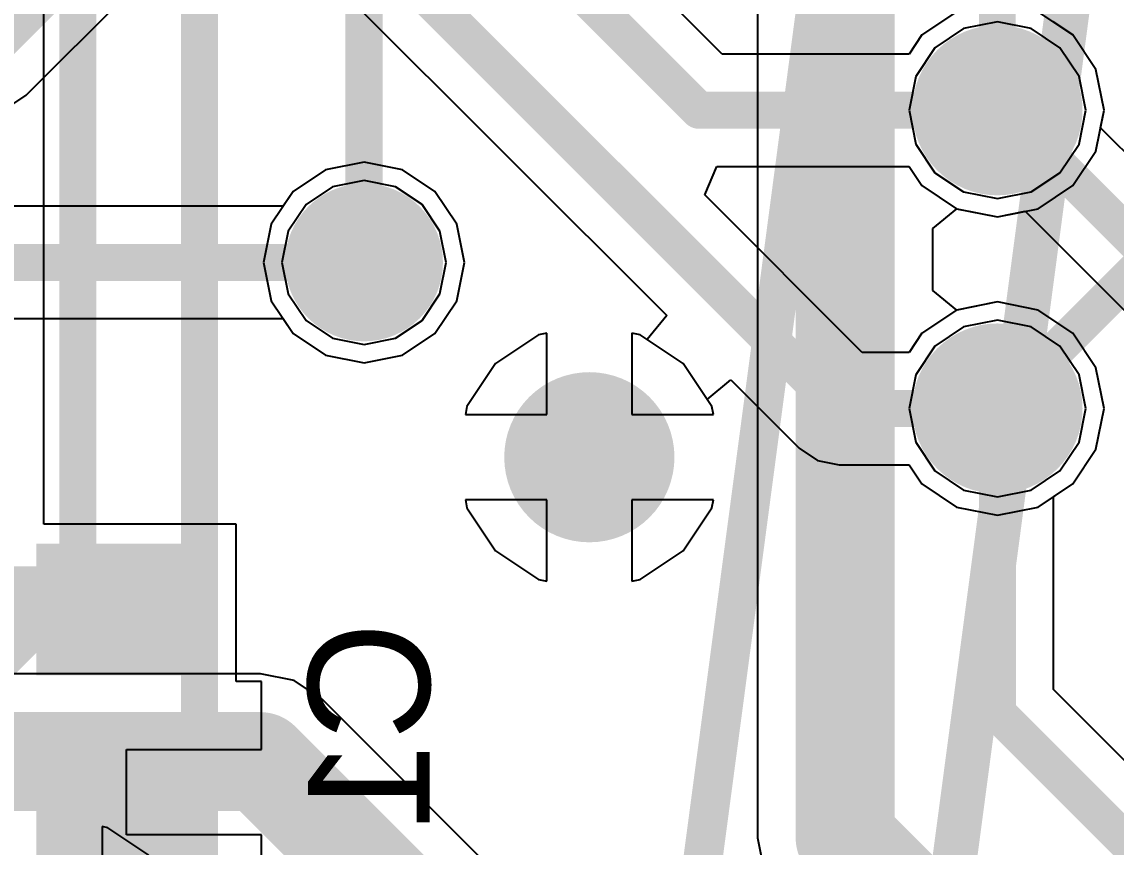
# Model space of a CAD drawing. Header units: millimetres. Extents: x 6 to 417, y 41 to 311.
# Drawn here: x 107.871 to 112.362, y 100.099 to 103.488 of the extents above; entities that cross this region are included whole.
import ezdxf

# ---------------------------------------------------------------- set-up
doc = ezdxf.new("R2010")
doc.units = ezdxf.units.MM
for name, color, linetype in [('BottomLayer', 5, 'Continuous'), ('BottomOverlay', 54, 'Continuous'), ('BottomPaste', 16, 'Continuous'), ('BottomSolder', 6, 'Continuous'), ('DrillDrawing', 1, 'Continuous'), ('KeepOutLayer', 6, 'Continuous'), ('Mechanical4', 56, 'Continuous'), ('MidLayer1', 16, 'Continuous'), ('MidLayer2', 76, 'Continuous'), ('MultiLayer', 9, 'Continuous'), ('TopLayer', 1, 'Continuous')]:
    doc.layers.add(name, color=color, linetype=linetype)

msp = doc.modelspace()

# ---------------------------------------------------------------- linework, layer by layer
at = {"layer": 'BottomLayer'}
for p, q in [((110.7455, 103.3556), (108.4881, 105.6131)), ((107.9514, 104.8475), (110.5174, 102.2814)), ((107.9601, 101.425), (107.9601, 104.166)), ((111.7075, 103.5295), (111.5654, 103.4346)), ((112.1846, 103.4346), (112.0425, 103.5295)), ((111.5654, 103.4346), (111.5127, 103.3556)), ((112.2795, 103.2925), (112.1846, 103.4346)), ((111.5127, 103.3556), (110.7455, 103.3556)), ((112.3128, 103.125), (112.2795, 103.2925)), ((112.2984, 103.0527), (112.3128, 103.125)), ((113.0319, 102.3193), (112.2984, 103.0527)), ((109.275, 102.9119), (109.1174, 102.8806)), ((109.4326, 102.8806), (109.275, 102.9119)), ((109.1174, 102.8806), (108.9837, 102.7913)), ((109.5663, 102.7913), (109.4326, 102.8806)), ((110.6741, 102.777), (110.7227, 102.8944)), ((110.7227, 102.8944), (111.5127, 102.8944)), ((111.5127, 102.8944), (111.5654, 102.8154)), ((111.5654, 102.8154), (111.7075, 102.7205)), ((108.9837, 102.7913), (108.8944, 102.6576)), ((109.6556, 102.6576), (109.5663, 102.7913)), ((111.3205, 102.1306), (110.6741, 102.777)), ((111.7075, 102.7205), (111.875, 102.6872)), ((111.875, 102.6872), (111.989, 102.7099)), ((111.989, 102.7099), (112.7057, 101.9931)), ((108.8944, 102.6576), (108.8631, 102.5)), ((109.6869, 102.5), (109.6556, 102.6576)), ((108.8631, 102.5), (108.8944, 102.3424)), ((109.6556, 102.3424), (109.6869, 102.5)), ((108.8944, 102.3424), (108.9837, 102.2087)), ((109.5663, 102.2087), (109.6556, 102.3424)), ((111.875, 102.3378), (111.7075, 102.3045)), ((112.0425, 102.3045), (111.875, 102.3378)), ((110.5174, 102.2814), (110.4368, 102.1833)), ((111.7075, 102.3045), (111.5654, 102.2096)), ((112.1846, 102.2096), (112.0425, 102.3045)), ((108.9837, 102.2087), (109.1174, 102.1194)), ((109.4326, 102.1194), (109.5663, 102.2087)), ((109.9919, 102.2025), (109.8154, 102.0846)), ((110.025, 102.209), (109.9919, 102.2025)), ((110.025, 101.875), (110.025, 102.209)), ((110.4081, 102.2025), (110.375, 102.209)), ((110.375, 102.209), (110.375, 101.875)), ((110.4368, 102.1833), (110.4081, 102.2025)), ((111.5654, 102.2096), (111.5127, 102.1306)), ((112.2795, 102.0675), (112.1846, 102.2096)), ((109.1174, 102.1194), (109.275, 102.0881)), ((109.275, 102.0881), (109.4326, 102.1194)), ((111.5127, 102.1306), (111.3205, 102.1306)), ((109.8154, 102.0846), (109.6975, 101.9081)), ((112.3128, 101.9), (112.2795, 102.0675)), ((110.6833, 101.9368), (110.7814, 102.0174)), ((110.7814, 102.0174), (111.0619, 101.7369)), ((110.7025, 101.9081), (110.6833, 101.9368)), ((109.6975, 101.9081), (109.691, 101.875)), ((109.691, 101.875), (110.025, 101.875)), ((110.375, 101.875), (110.709, 101.875)), ((110.709, 101.875), (110.7025, 101.9081)), ((112.2795, 101.7325), (112.3128, 101.9)), ((111.0619, 101.7369), (111.1367, 101.6869)), ((112.1846, 101.5904), (112.2795, 101.7325)), ((111.1367, 101.6869), (111.225, 101.6694)), ((111.225, 101.6694), (111.5127, 101.6694)), ((111.5127, 101.6694), (111.5654, 101.5904)), ((111.5654, 101.5904), (111.7075, 101.4955)), ((112.0425, 101.4955), (112.1846, 101.5904)), ((110.025, 101.525), (109.691, 101.525)), ((109.691, 101.525), (109.6975, 101.4919)), ((110.025, 101.191), (110.025, 101.525)), ((110.709, 101.525), (110.375, 101.525)), ((110.375, 101.525), (110.375, 101.191)), ((110.7025, 101.4919), (110.709, 101.525)), ((109.6975, 101.4919), (109.8154, 101.3154)), ((110.5846, 101.3154), (110.7025, 101.4919)), ((111.7075, 101.4955), (111.875, 101.4622)), ((111.875, 101.4622), (112.0425, 101.4955)), ((108.75, 101.425), (107.9601, 101.425)), ((108.75, 100.779), (108.75, 101.425)), ((109.8154, 101.3154), (109.9919, 101.1975)), ((110.4081, 101.1975), (110.5846, 101.3154)), ((109.9919, 101.1975), (110.025, 101.191)), ((110.375, 101.191), (110.4081, 101.1975)), ((108.854, 100.779), (108.75, 100.779)), ((108.854, 100.5), (108.854, 100.779)), ((108.3, 100.15), (108.3, 100.5)), ((108.3, 100.5), (108.854, 100.5)), ((108.854, 100.15), (108.3, 100.15)), ((108.854, 99.871), (108.854, 100.15))]:
    msp.add_line(p, q, dxfattribs=at)
for points, const_width in [([(108.325, 105.45), (110.65, 103.125)], 0.1524), ([(108, 105.125), (111.225, 101.9)], 0.1524), ([(110.65, 103.125), (111.875, 103.125)], 0.1524), ([(111.875, 103.125), (111.9, 103.125)], 0.1524), ([(111.9, 103.125), (113.125, 101.9)], 0.1524), ([(111.225, 101.9), (111.875, 101.9)], 0.1524), ([(107.025, 101.1), (108.3, 101.1)], 0.3048), ([(108.3, 99.975), (108.3, 100.325)], 0.2032)]:
    msp.add_lwpolyline(points, dxfattribs=dict(at, const_width=const_width))
for points, const_width in [([(111.7353, 103.125, 1), (112.0147, 103.125, 1)], 0.2794), ([(110.6119, 103.125, 1), (110.6881, 103.125, 1)], 0.0762), ([(110.6119, 103.125, 1), (110.6881, 103.125, 1)], 0.0762), ([(111.8369, 103.125, 1), (111.9131, 103.125, 1)], 0.0762), ([(111.8369, 103.125, 1), (111.9131, 103.125, 1)], 0.0762), ([(111.8619, 103.125, 1), (111.9381, 103.125, 1)], 0.0762), ([(111.8619, 103.125, 1), (111.9381, 103.125, 1)], 0.0762), ([(109.148, 102.5, 1), (109.402, 102.5, 1)], 0.254), ([(111.7353, 101.9, 1), (112.0147, 101.9, 1)], 0.2794), ([(110.0603, 101.7, 1), (110.3397, 101.7, 1)], 0.2794), ([(111.1869, 101.9, 1), (111.2631, 101.9, 1)], 0.0762), ([(111.1869, 101.9, 1), (111.2631, 101.9, 1)], 0.0762), ([(111.8369, 101.9, 1), (111.9131, 101.9, 1)], 0.0762), ([(108.2238, 101.1, 1), (108.3762, 101.1, 1)], 0.1524), ([(108.2492, 100.325, 1), (108.3508, 100.325, 1)], 0.1016)]:
    msp.add_lwpolyline(points, format="xyb", close=True, dxfattribs=dict(at, const_width=const_width))
for points in [[(108.6, 100.875), (108.6, 101.275), (108, 100.875), (108, 101.275)], [(108.6, 100.125), (108.6, 100.525), (108, 100.125), (108, 100.525)]]:
    msp.add_solid(points, dxfattribs=at)
at = {"layer": 'BottomPaste'}
for points in [[(108.55, 100.925), (108.55, 101.225), (108.05, 100.925), (108.05, 101.225)], [(108.55, 100.175), (108.55, 100.475), (108.05, 100.175), (108.05, 100.475)]]:
    msp.add_solid(points, dxfattribs=at)
at = {"layer": 'BottomSolder'}
for points, const_width in [([(111.7003, 103.125, 1), (112.0497, 103.125, 1)], 0.3494), ([(109.113, 102.5, 1), (109.437, 102.5, 1)], 0.324), ([(111.7003, 101.9, 1), (112.0497, 101.9, 1)], 0.3494), ([(110.0253, 101.7, 1), (110.3747, 101.7, 1)], 0.3494)]:
    msp.add_lwpolyline(points, format="xyb", close=True, dxfattribs=dict(at, const_width=const_width))
for points in [[(108.67, 100.805), (108.67, 101.345), (107.93, 100.805), (107.93, 101.345)], [(108.67, 100.055), (108.67, 100.595), (107.93, 100.055), (107.93, 100.595)]]:
    msp.add_solid(points, dxfattribs=at)
at = {"layer": 'DrillDrawing', "const_width": 0.1}
for points in [[(119.9857, 99, -39.996351), (119.9857, 101)], [(119.9819, 99, -39.98872), (119.9819, 101)]]:
    msp.add_lwpolyline(points, format="xyb", dxfattribs=at)
at = {"layer": 'DrillDrawing', "const_width": 0.1524}
for points in [[(111.7988, 103.125, 1), (111.9512, 103.125, 1)], [(109.1988, 102.5, 1), (109.3512, 102.5, 1)], [(111.7988, 101.9, 1), (111.9512, 101.9, 1)], [(110.1238, 101.7, 1), (110.2762, 101.7, 1)]]:
    msp.add_lwpolyline(points, format="xyb", close=True, dxfattribs=at)
at = {"layer": 'KeepOutLayer', "const_width": 0.1}
msp.add_lwpolyline([(119.9857, 99, -39.996351), (119.9857, 101)], format="xyb", dxfattribs=at)
at = {"layer": 'Mechanical4', "const_width": 0.1}
for points in [[(111.2755, 96.5409), (113.1747, 110.8525)], [(111.202, 96.6142), (113.0734, 110.7161)], [(110.138, 95.8401), (112.0431, 110.1959)], [(110.081, 95.8706), (111.9751, 110.1433)]]:
    msp.add_lwpolyline(points, dxfattribs=at)
at = {"layer": 'MidLayer1'}
for p, q in [((111.7363, 103.46), (111.6186, 103.3814)), ((111.875, 103.4876), (111.7363, 103.46)), ((112.0137, 103.46), (111.875, 103.4876)), ((112.1314, 103.3814), (112.0137, 103.46)), ((111.6186, 103.3814), (111.54, 103.2637)), ((112.21, 103.2637), (112.1314, 103.3814)), ((111.54, 103.2637), (111.5124, 103.125)), ((112.2376, 103.125), (112.21, 103.2637)), ((111.5124, 103.125), (111.54, 102.9863)), ((112.21, 102.9863), (112.2376, 103.125)), ((111.54, 102.9863), (111.6186, 102.8686)), ((112.1314, 102.8686), (112.21, 102.9863)), ((111.6186, 102.8686), (111.7363, 102.79)), ((112.0137, 102.79), (112.1314, 102.8686)), ((109.275, 102.8367), (109.1462, 102.811)), ((109.4038, 102.811), (109.275, 102.8367)), ((109.1462, 102.811), (109.0369, 102.7381)), ((109.5131, 102.7381), (109.4038, 102.811)), ((111.7363, 102.79), (111.875, 102.7624)), ((111.875, 102.7624), (112.0137, 102.79)), ((109.0369, 102.7381), (108.964, 102.6288)), ((109.586, 102.6288), (109.5131, 102.7381)), ((108.964, 102.6288), (108.9383, 102.5)), ((109.6117, 102.5), (109.586, 102.6288)), ((108.9383, 102.5), (108.964, 102.3712)), ((109.586, 102.3712), (109.6117, 102.5)), ((108.964, 102.3712), (109.0369, 102.2619)), ((109.5131, 102.2619), (109.586, 102.3712)), ((109.0369, 102.2619), (109.1462, 102.189)), ((109.4038, 102.189), (109.5131, 102.2619)), ((111.7363, 102.235), (111.6186, 102.1564)), ((111.875, 102.2626), (111.7363, 102.235)), ((112.0137, 102.235), (111.875, 102.2626)), ((112.1314, 102.1564), (112.0137, 102.235)), ((109.1462, 102.189), (109.275, 102.1633)), ((109.275, 102.1633), (109.4038, 102.189)), ((109.9919, 102.2025), (109.8154, 102.0846)), ((110.025, 102.209), (109.9919, 102.2025)), ((110.025, 101.875), (110.025, 102.209)), ((110.4081, 102.2025), (110.375, 102.209)), ((110.375, 102.209), (110.375, 101.875)), ((110.5846, 102.0846), (110.4081, 102.2025)), ((111.6186, 102.1564), (111.54, 102.0387)), ((112.21, 102.0387), (112.1314, 102.1564)), ((109.8154, 102.0846), (109.6975, 101.9081)), ((110.7025, 101.9081), (110.5846, 102.0846)), ((111.54, 102.0387), (111.5124, 101.9)), ((112.2376, 101.9), (112.21, 102.0387)), ((109.6975, 101.9081), (109.691, 101.875)), ((109.691, 101.875), (110.025, 101.875)), ((110.375, 101.875), (110.709, 101.875)), ((110.709, 101.875), (110.7025, 101.9081)), ((111.5124, 101.9), (111.54, 101.7613)), ((112.21, 101.7613), (112.2376, 101.9)), ((111.54, 101.7613), (111.6186, 101.6436)), ((112.1314, 101.6436), (112.21, 101.7613)), ((111.6186, 101.6436), (111.7363, 101.565)), ((112.0137, 101.565), (112.1314, 101.6436)), ((111.7363, 101.565), (111.875, 101.5374)), ((111.875, 101.5374), (112.0137, 101.565)), ((110.025, 101.525), (109.691, 101.525)), ((109.691, 101.525), (109.6975, 101.4919)), ((110.025, 101.191), (110.025, 101.525)), ((110.709, 101.525), (110.375, 101.525)), ((110.375, 101.525), (110.375, 101.191)), ((110.7025, 101.4919), (110.709, 101.525)), ((109.6975, 101.4919), (109.8154, 101.3154)), ((110.5846, 101.3154), (110.7025, 101.4919)), ((109.8154, 101.3154), (109.9919, 101.1975)), ((110.4081, 101.1975), (110.5846, 101.3154)), ((109.9919, 101.1975), (110.025, 101.191)), ((110.375, 101.191), (110.4081, 101.1975)), ((108.2232, 100.1785), (108.2, 100.1831)), ((108.2, 100.1831), (108.2, 99.7)), ((108.3912, 100.0662), (108.2232, 100.1785))]:
    msp.add_line(p, q, dxfattribs=at)
for points, const_width in [([(111.7353, 103.125, 1), (112.0147, 103.125, 1)], 0.2794), ([(109.148, 102.5, 1), (109.402, 102.5, 1)], 0.254), ([(111.7353, 101.9, 1), (112.0147, 101.9, 1)], 0.2794), ([(110.0603, 101.7, 1), (110.3397, 101.7, 1)], 0.2794)]:
    msp.add_lwpolyline(points, format="xyb", close=True, dxfattribs=dict(at, const_width=const_width))
at = {"layer": 'MidLayer2', "const_width": 0.1524}
for points in [[(108.6, 100.0051), (108.6, 105.1)], [(108.1, 101.175), (108.1, 104.8)], [(109.275, 102.5), (109.275, 103.625)], [(111.875, 101.9), (113.111, 103.136)], [(107.6, 100.675), (108.1, 101.175)]]:
    msp.add_lwpolyline(points, dxfattribs=at)
at = {"layer": 'MidLayer2'}
for points, const_width in [([(111.7353, 103.125, 1), (112.0147, 103.125, 1)], 0.2794), ([(109.148, 102.5, 1), (109.402, 102.5, 1)], 0.254), ([(109.2369, 102.5, 1), (109.3131, 102.5, 1)], 0.0762), ([(111.7353, 101.9, 1), (112.0147, 101.9, 1)], 0.2794), ([(110.0603, 101.7, 1), (110.3397, 101.7, 1)], 0.2794), ([(111.8369, 101.9, 1), (111.9131, 101.9, 1)], 0.0762), ([(108.0619, 101.175, 1), (108.1381, 101.175, 1)], 0.0762), ([(108.0619, 101.175, 1), (108.1381, 101.175, 1)], 0.0762)]:
    msp.add_lwpolyline(points, format="xyb", close=True, dxfattribs=dict(at, const_width=const_width))
at = {"layer": 'MultiLayer'}
for points, const_width in [([(111.7353, 103.125, 1), (112.0147, 103.125, 1)], 0.2794), ([(109.148, 102.5, 1), (109.402, 102.5, 1)], 0.254), ([(111.7353, 101.9, 1), (112.0147, 101.9, 1)], 0.2794), ([(110.0603, 101.7, 1), (110.3397, 101.7, 1)], 0.2794)]:
    msp.add_lwpolyline(points, format="xyb", close=True, dxfattribs=dict(at, const_width=const_width))
at = {"layer": 'TopLayer'}
for p, q in [((110.8899, 105.575), (110.8899, 100.1375)), ((107.8881, 103.1869), (109.5845, 104.8834)), ((112.1846, 103.4346), (112.1044, 103.4882)), ((112.2795, 103.2925), (112.1846, 103.4346)), ((112.3128, 103.125), (112.2795, 103.2925)), ((107.8133, 103.1369), (107.8881, 103.1869)), ((112.2795, 102.9575), (112.3128, 103.125)), ((112.1846, 102.8154), (112.2795, 102.9575)), ((109.275, 102.9119), (109.1174, 102.8806)), ((109.4326, 102.8806), (109.275, 102.9119)), ((109.1174, 102.8806), (108.9837, 102.7913)), ((109.5663, 102.7913), (109.4326, 102.8806)), ((112.0425, 102.7205), (112.1846, 102.8154)), ((108.9837, 102.7913), (108.9432, 102.7306)), ((109.6556, 102.6576), (109.5663, 102.7913)), ((108.9432, 102.7306), (107.3, 102.7306)), ((111.6101, 102.6398), (111.7083, 102.7204)), ((111.7083, 102.7204), (111.875, 102.6872)), ((111.875, 102.6872), (112.0425, 102.7205)), ((109.6869, 102.5), (109.6556, 102.6576)), ((111.6101, 102.3852), (111.6101, 102.6398)), ((109.6556, 102.3424), (109.6869, 102.5)), ((111.7083, 102.3046), (111.6101, 102.3852)), ((109.5663, 102.2087), (109.6556, 102.3424)), ((111.875, 102.3378), (111.7083, 102.3046)), ((112.0425, 102.3045), (111.875, 102.3378)), ((112.1846, 102.2096), (112.0425, 102.3045)), ((107.3955, 102.2694), (108.9432, 102.2694)), ((108.9432, 102.2694), (108.9837, 102.2087)), ((108.9837, 102.2087), (109.1174, 102.1194)), ((109.4326, 102.1194), (109.5663, 102.2087)), ((109.9919, 102.2025), (109.8154, 102.0846)), ((110.025, 102.209), (109.9919, 102.2025)), ((110.025, 101.875), (110.025, 102.209)), ((110.4081, 102.2025), (110.375, 102.209)), ((110.375, 102.209), (110.375, 101.875)), ((110.5846, 102.0846), (110.4081, 102.2025)), ((112.2795, 102.0675), (112.1846, 102.2096)), ((109.1174, 102.1194), (109.275, 102.0881)), ((109.275, 102.0881), (109.4326, 102.1194)), ((109.8154, 102.0846), (109.6975, 101.9081)), ((110.7025, 101.9081), (110.5846, 102.0846)), ((112.3128, 101.9), (112.2795, 102.0675)), ((109.6975, 101.9081), (109.691, 101.875)), ((109.691, 101.875), (110.025, 101.875)), ((110.375, 101.875), (110.709, 101.875)), ((110.709, 101.875), (110.7025, 101.9081)), ((112.2795, 101.7325), (112.3128, 101.9)), ((112.1846, 101.5904), (112.2795, 101.7325)), ((112.1056, 101.5377), (112.1846, 101.5904)), ((110.025, 101.525), (109.691, 101.525)), ((109.691, 101.525), (109.6975, 101.4919)), ((110.025, 101.191), (110.025, 101.525)), ((110.709, 101.525), (110.375, 101.525)), ((110.375, 101.525), (110.375, 101.191)), ((110.7025, 101.4919), (110.709, 101.525)), ((112.1056, 100.7455), (112.1056, 101.5377)), ((109.6975, 101.4919), (109.8154, 101.3154)), ((110.5846, 101.3154), (110.7025, 101.4919)), ((109.8154, 101.3154), (109.9919, 101.1975)), ((110.4081, 101.1975), (110.5846, 101.3154)), ((109.9919, 101.1975), (110.025, 101.191)), ((110.375, 101.191), (110.4081, 101.1975)), ((108.85, 100.8101), (107.7991, 100.8101)), ((108.9878, 100.7827), (108.85, 100.8101)), ((109.1046, 100.7046), (108.9878, 100.7827)), ((109.9296, 99.8796), (109.1046, 100.7046)), ((113.4631, 99.3881), (112.1056, 100.7455)), ((110.8899, 100.1375), (110.9173, 99.9997))]:
    msp.add_line(p, q, dxfattribs=at)
for points, const_width in [([(111.25, 100.1375), (111.25, 105.575)], 0.4064), ([(107.725, 103.35), (109.475, 105.1)], 0.1524), ([(111.875, 103.125), (111.875, 104.6)], 0.15), ([(107.3, 102.5), (109.275, 102.5)], 0.1524), ([(111.875, 101.9), (111.875, 101.95)], 0.1524), ([(111.875, 100.65), (111.875, 101.9)], 0.1524), ([(111.875, 100.65), (113.3, 99.225)], 0.1524), ([(107.65, 100.45), (108.85, 100.45)], 0.4064), ([(108.85, 100.45), (109.675, 99.625)], 0.4064), ([(111.25, 100.1375), (112.445, 98.9425)], 0.4064)]:
    msp.add_lwpolyline(points, dxfattribs=dict(at, const_width=const_width))
for points, const_width in [([(111.7353, 103.125, 1), (112.0147, 103.125, 1)], 0.2794), ([(111.8375, 103.125, 1), (111.9125, 103.125, 1)], 0.075), ([(109.148, 102.5, 1), (109.402, 102.5, 1)], 0.254), ([(109.2369, 102.5, 1), (109.3131, 102.5, 1)], 0.0762), ([(111.7353, 101.9, 1), (112.0147, 101.9, 1)], 0.2794), ([(111.8369, 101.95, 1), (111.9131, 101.95, 1)], 0.0762), ([(110.0603, 101.7, 1), (110.3397, 101.7, 1)], 0.2794), ([(111.8369, 101.9, 1), (111.9131, 101.9, 1)], 0.0762), ([(111.8369, 101.9, 1), (111.9131, 101.9, 1)], 0.0762), ([(111.8369, 100.65, 1), (111.9131, 100.65, 1)], 0.0762), ([(111.8369, 100.65, 1), (111.9131, 100.65, 1)], 0.0762), ([(108.7484, 100.45, 1), (108.9516, 100.45, 1)], 0.2032), ([(108.7484, 100.45, 1), (108.9516, 100.45, 1)], 0.2032), ([(111.1484, 100.1375, 1), (111.3516, 100.1375, 1)], 0.2032), ([(111.1484, 100.1375, 1), (111.3516, 100.1375, 1)], 0.2032)]:
    msp.add_lwpolyline(points, format="xyb", close=True, dxfattribs=dict(at, const_width=const_width))

# ---------------------------------------------------------------- texts
at = {"layer": 'BottomOverlay', "text_generation_flag": 2}
msp.add_text('C1', height=0.5, rotation=90, dxfattribs=at).set_placement((109.5451, 101.0234))

doc.saveas('drawing.dxf')
